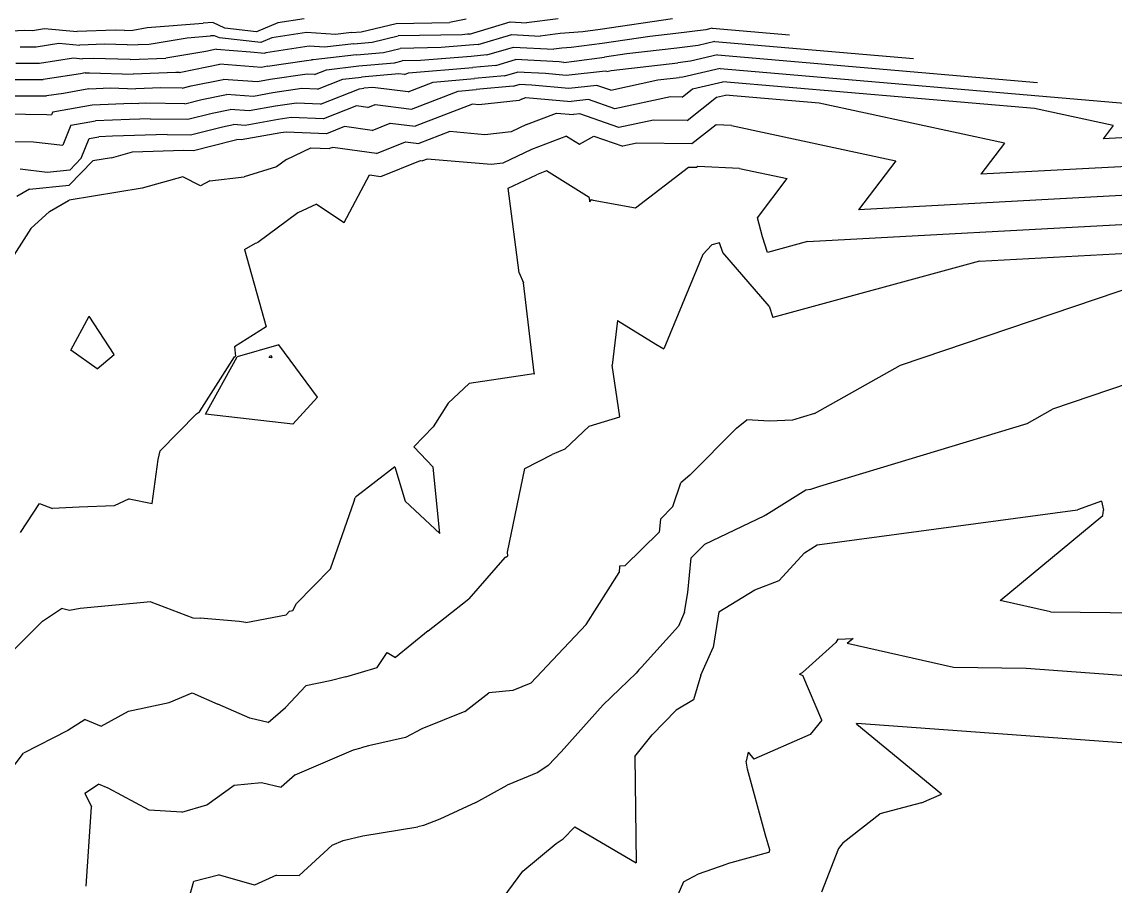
# Model space of a CAD drawing. Header units: metres. Extents: x -1120501 to 1198934, y -4928884 to 66998.
# Drawn here: x -509.7 to -288.2, y -305 to -129.9 of the extents above; entities that cross this region are included whole.
import ezdxf

# ---------------------------------------------------------------- set-up
doc = ezdxf.new("R2010")
doc.units = ezdxf.units.M
doc.layers.add('SURF2CONTOURS', color=7, linetype='Continuous', lineweight=0)

msp = doc.modelspace()

# ---------------------------------------------------------------- linework, layer by layer
at = {"color": 7, "lineweight": 0}
msp.add_circle((-684.64, 190.5), 66807.04, dxfattribs=at)
at = {"layer": 'SURF2CONTOURS', "color": 2, "linetype": 'Continuous', "lineweight": -3}
for p, q in [((-484.32, -131.08, 258.5), (-472.96, -130.17, 258.5)), ((-471.04, -130.06, 258.5), (-472.96, -130.17, 258.5)), ((-468.61, -131.21, 258.5), (-471.04, -130.06, 258.5)), ((-457.82, -130.12, 258.5), (-462.14, -131.91, 258.5)), ((-452.5, -129.29, 258.5), (-457.82, -130.12, 258.5)), ((-419.04, -132.38, 257.5), (-410.8, -129.94, 257.5)), ((-410.8, -129.94, 257.5), (-407.46, -130.13, 257.5)), ((-401.02, -129.31, 257.5), (-407.46, -130.13, 257.5)), ((-516.71, -131.92, 258.5), (-509.19, -131.62, 258.5)), ((-509.19, -131.62, 258.5), (-507.53, -131.63, 258.5)), ((-507.53, -131.63, 258.5), (-505.16, -131.26, 258.5)), ((-505.16, -131.26, 258.5), (-498.5, -131.84, 258.5)), ((-490.72, -131.58, 258.5), (-498.5, -131.84, 258.5)), ((-488.94, -131.64, 258.5), (-490.72, -131.58, 258.5)), ((-488.94, -131.64, 258.5), (-487.24, -131.57, 258.5)), ((-487.24, -131.57, 258.5), (-484.32, -131.08, 258.5)), ((-462.14, -131.91, 258.5), (-468.61, -131.21, 258.5)), ((-438.7, -134.01, 257.5), (-433.48, -132.77, 257.5)), ((-420.52, -132.51, 257.5), (-433.48, -132.77, 257.5)), ((-419.39, -132.41, 257.5), (-420.52, -132.51, 257.5)), ((-419.04, -132.38, 257.5), (-419.39, -132.41, 257.5)), ((-382.49, -132.86, 256.5), (-392.11, -134.28, 256.5)), ((-377.17, -132.24, 256.5), (-382.49, -132.86, 256.5)), ((-371.12, -131.5, 256.5), (-377.17, -132.24, 256.5)), ((-369.8, -131.19, 256.5), (-371.12, -131.5, 256.5)), ((-369.8, -131.19, 256.5), (-354.17, -132.53, 256.5)), ((-451.52, -134.82, 257.5), (-460.26, -136.18, 257.5)), ((-448.42, -135.03, 257.5), (-451.52, -134.82, 257.5)), ((-442.44, -134.35, 257.5), (-448.42, -135.03, 257.5)), ((-442.44, -134.35, 257.5), (-438.7, -134.01, 257.5)), ((-415.48, -136.61, 256.5), (-410.07, -135.01, 256.5)), ((-410.07, -135.01, 256.5), (-401.93, -135.47, 256.5)), ((-398.38, -135.12, 256.5), (-400.27, -135.26, 256.5)), ((-392.11, -134.28, 256.5), (-398.38, -135.12, 256.5)), ((-506.12, -138.28, 257.5), (-499.27, -137.23, 257.5)), ((-499.27, -137.23, 257.5), (-497.44, -137.39, 257.5)), ((-495.29, -137.31, 257.5), (-497.44, -137.39, 257.5)), ((-487.76, -137.56, 257.5), (-495.29, -137.31, 257.5)), ((-487.76, -137.56, 257.5), (-480.56, -137.27, 257.5)), ((-472.44, -135.9, 257.5), (-480.56, -137.27, 257.5)), ((-470.28, -135.46, 257.5), (-472.44, -135.9, 257.5)), ((-470.28, -135.46, 257.5), (-463.36, -135.97, 257.5)), ((-463.36, -135.97, 257.5), (-460.5, -136.28, 257.5)), ((-460.26, -136.18, 257.5), (-460.5, -136.28, 257.5)), ((-418.7, -136.9, 256.5), (-428.94, -137.77, 256.5)), ((-415.48, -136.61, 256.5), (-418.7, -136.9, 256.5)), ((-400.27, -135.26, 256.5), (-401.93, -135.47, 256.5)), ((-368.72, -136.61, 255.5), (-374.21, -137.9, 255.5)), ((-368.72, -136.61, 255.5), (-303.93, -142.19, 255.5)), ((-510.93, -138.27, 257.5), (-506.12, -138.28, 257.5)), ((-448, -139.6, 256.5), (-441.42, -138.85, 256.5)), ((-441.42, -138.85, 256.5), (-434.18, -138.2, 256.5)), ((-434.18, -138.2, 256.5), (-432.67, -137.84, 256.5)), ((-428.94, -137.77, 256.5), (-432.67, -137.84, 256.5)), ((-390.3, -139.8, 255.5), (-376.76, -138.21, 255.5)), ((-374.21, -137.9, 255.5), (-376.76, -138.21, 255.5)), ((-475.38, -142.86, 256.5), (-468.91, -141.56, 256.5)), ((-461.97, -142.07, 256.5), (-468.91, -141.56, 256.5)), ((-459.4, -141.61, 256.5), (-461.97, -142.07, 256.5)), ((-451.92, -140.5, 256.5), (-459.4, -141.61, 256.5)), ((-450.43, -140.56, 256.5), (-451.92, -140.5, 256.5)), ((-450.43, -140.56, 256.5), (-448, -139.6, 256.5)), ((-426.34, -142.1, 255.5), (-418, -141.39, 255.5)), ((-411.92, -140.85, 255.5), (-418, -141.39, 255.5)), ((-411.92, -140.85, 255.5), (-409.34, -140.08, 255.5)), ((-403.62, -140.4, 255.5), (-409.34, -140.08, 255.5)), ((-399.39, -140.77, 255.5), (-403.62, -140.4, 255.5)), ((-391.45, -139.9, 255.5), (-399.39, -140.77, 255.5)), ((-391.19, -139.99, 255.5), (-391.45, -139.9, 255.5)), ((-391.19, -139.99, 255.5), (-390.3, -139.8, 255.5)), ((-496.18, -143.5, 256.5), (-501.31, -144.41, 256.5)), ((-496.18, -143.5, 256.5), (-491.73, -143.31, 256.5)), ((-491.73, -143.31, 256.5), (-486.59, -143.48, 256.5)), ((-481.56, -143.28, 256.5), (-486.59, -143.48, 256.5)), ((-477.23, -143.33, 256.5), (-481.56, -143.28, 256.5)), ((-477.23, -143.33, 256.5), (-475.38, -142.86, 256.5)), ((-449.22, -146.58, 255.5), (-441.3, -143.46, 255.5)), ((-441.3, -143.46, 255.5), (-440.4, -143.36, 255.5)), ((-438.58, -143.19, 255.5), (-440.4, -143.36, 255.5)), ((-431.47, -144.07, 255.5), (-438.58, -143.19, 255.5)), ((-431.47, -144.07, 255.5), (-426.34, -142.1, 255.5)), ((-375.92, -145.14, 254.5), (-373.82, -143.49, 254.5)), ((-373.82, -143.49, 254.5), (-367.65, -142.04, 254.5)), ((-304.54, -147.48, 254.5), (-367.65, -142.04, 254.5)), ((-512.67, -144.92, 256.5), (-504.71, -144.93, 256.5)), ((-501.31, -144.41, 256.5), (-504.71, -144.93, 256.5)), ((-408.96, -145.82, 254.5), (-417.11, -146.72, 254.5)), ((-408.49, -145.6, 254.5), (-408.96, -145.82, 254.5)), ((-408.49, -145.6, 254.5), (-407.59, -145.26, 254.5)), ((-407.59, -145.26, 254.5), (-398.43, -146.05, 254.5)), ((-394.91, -145.66, 254.5), (-398.43, -146.05, 254.5)), ((-389.56, -147.56, 254.5), (-394.91, -145.66, 254.5)), ((-378.3, -145.11, 254.5), (-389.56, -147.56, 254.5)), ((-375.92, -145.14, 254.5), (-378.3, -145.11, 254.5)), ((-476.09, -149.64, 255.5), (-471.17, -148.39, 255.5)), ((-471.17, -148.39, 255.5), (-467.53, -147.66, 255.5)), ((-463.63, -147.95, 255.5), (-467.53, -147.66, 255.5)), ((-458.33, -147.01, 255.5), (-463.63, -147.95, 255.5)), ((-454.06, -146.37, 255.5), (-458.33, -147.01, 255.5)), ((-449.22, -146.58, 255.5), (-454.06, -146.37, 255.5)), ((-418.39, -146.61, 254.5), (-430, -151.07, 254.5)), ((-417.11, -146.72, 254.5), (-418.39, -146.61, 254.5)), ((-288.58, -150.93, 254.5), (-304.54, -147.48, 254.5)), ((-499.78, -150.85, 255.5), (-494.81, -149.97, 255.5)), ((-487.88, -149.67, 255.5), (-494.81, -149.97, 255.5)), ((-483.7, -149.54, 255.5), (-487.88, -149.67, 255.5)), ((-483.7, -149.54, 255.5), (-476.09, -149.64, 255.5)), ((-438.74, -151.92, 254.5), (-435.08, -150.45, 254.5)), ((-435.08, -150.45, 254.5), (-430, -151.07, 254.5)), ((-499.78, -150.85, 255.5), (-501.42, -154.92, 255.5)), ((-457.26, -152.4, 254.5), (-465.29, -153.82, 254.5)), ((-456.19, -152.24, 254.5), (-457.26, -152.4, 254.5)), ((-448.01, -152.6, 254.5), (-456.19, -152.24, 254.5)), ((-444.31, -151.14, 254.5), (-448.01, -152.6, 254.5)), ((-438.74, -151.92, 254.5), (-444.31, -151.14, 254.5)), ((-369, -150.75, 253.5), (-373.93, -154.63, 253.5)), ((-365.94, -150.88, 253.5), (-369, -150.75, 253.5)), ((-365.94, -150.88, 253.5), (-332.61, -158.09, 253.5)), ((-288.58, -150.93, 254.5), (-290.61, -153.6, 254.5)), ((-273.23, -152.67, 254.5), (-290.61, -153.6, 254.5)), ((-512.66, -154.13, 255.5), (-507.36, -154.2, 255.5)), ((-507.36, -154.2, 255.5), (-501.42, -154.92, 255.5)), ((-474.95, -155.95, 254.5), (-466.96, -153.92, 254.5)), ((-466.96, -153.92, 254.5), (-466.16, -153.76, 254.5)), ((-465.29, -153.82, 254.5), (-466.16, -153.76, 254.5)), ((-399.32, -153.1, 253.5), (-406.43, -155.78, 253.5)), ((-399.32, -153.1, 253.5), (-396.73, -154.72, 253.5)), ((-396.73, -154.72, 253.5), (-393.78, -153.05, 253.5)), ((-393.78, -153.05, 253.5), (-387.92, -155.13, 253.5)), ((-385.12, -154.52, 253.5), (-387.92, -155.13, 253.5)), ((-373.93, -154.63, 253.5), (-385.12, -154.52, 253.5)), ((-491.56, -157.44, 254.5), (-487.33, -156.26, 254.5)), ((-487.33, -156.26, 254.5), (-476.89, -155.93, 254.5)), ((-476.89, -155.93, 254.5), (-474.95, -155.95, 254.5)), ((-406.43, -155.78, 253.5), (-412.22, -158.56, 253.5)), ((-495.31, -158.05, 254.5), (-500.1, -163.02, 254.5)), ((-491.56, -157.44, 254.5), (-495.31, -158.05, 254.5)), ((-436.97, -161.25, 253.5), (-428.95, -158.02, 253.5)), ((-428.95, -158.02, 253.5), (-428.53, -158.07, 253.5)), ((-427.57, -157.7, 253.5), (-428.53, -158.07, 253.5)), ((-414.64, -158.83, 253.5), (-427.57, -157.7, 253.5)), ((-412.22, -158.56, 253.5), (-414.64, -158.83, 253.5)), ((-332.61, -158.09, 253.5), (-340.15, -167.98, 253.5)), ((-444.43, -170.55, 253.5), (-439.25, -160.93, 253.5)), ((-439.25, -160.93, 253.5), (-436.97, -161.25, 253.5)), ((-508.17, -163.84, 254.5), (-510.71, -165.33, 254.5)), ((-508.17, -163.84, 254.5), (-500.1, -163.02, 254.5)), ((-275.8, -164.52, 253.5), (-340.15, -167.98, 253.5)), ((-449.99, -166.83, 253.5), (-453.77, -168.6, 253.5)), ((-449.99, -166.83, 253.5), (-444.43, -170.55, 253.5)), ((-453.77, -168.6, 253.5), (-461.88, -174.63, 253.5)), ((-464.59, -176.01, 253.5), (-462.38, -174.73, 253.5)), ((-462.38, -174.73, 253.5), (-462.12, -174.7, 253.5)), ((-461.88, -174.63, 253.5), (-462.12, -174.7, 253.5)), ((-368.32, -174.67, 252.5), (-369.9, -175.12, 252.5)), ((-367.65, -176.61, 252.5), (-368.32, -174.67, 252.5)), ((-464.59, -176.01, 253.5), (-460.2, -191.72, 253.5)), ((-371.74, -177.06, 252.5), (-379.66, -196.17, 252.5)), ((-371.74, -177.06, 252.5), (-369.9, -175.12, 252.5)), ((-358.27, -187.53, 252.5), (-367.65, -176.61, 252.5)), ((-315.65, -178.38, 252.5), (-278.37, -176.37, 252.5)), ((-315.65, -178.38, 252.5), (-357.54, -189.81, 252.5)), ((-358.27, -187.53, 252.5), (-357.54, -189.81, 252.5)), ((-389.03, -190.44, 252.5), (-390.11, -199.5, 252.5)), ((-389.03, -190.44, 252.5), (-381.25, -195.22, 252.5)), ((-460.2, -191.72, 253.5), (-466.63, -195.73, 253.5)), ((-466.63, -195.73, 253.5), (-466.4, -197.65, 253.5)), ((-457.63, -195.33, 253.5), (-466.12, -197.81, 253.5)), ((-449.84, -205.98, 253.5), (-457.63, -195.33, 253.5)), ((-381.25, -195.22, 252.5), (-379.66, -196.17, 252.5)), ((-473.69, -208.9, 253.5), (-466.63, -197.79, 253.5)), ((-472.5, -209.4, 253.5), (-466.12, -197.81, 253.5)), ((-466.63, -197.79, 253.5), (-466.4, -197.65, 253.5)), ((-388.55, -209.92, 252.5), (-390.11, -199.5, 252.5)), ((-285.36, -203.15, 251.5), (-300.84, -208.38, 251.5)), ((-449.84, -205.98, 253.5), (-454.79, -211.41, 253.5)), ((-481.67, -216.8, 253.5), (-474.33, -209.32, 253.5)), ((-474.33, -209.32, 253.5), (-473.69, -208.9, 253.5)), ((-454.79, -211.41, 253.5), (-472.5, -209.4, 253.5)), ((-394.73, -211.84, 252.5), (-388.55, -209.92, 252.5)), ((-306, -211.29, 251.5), (-300.84, -208.38, 251.5)), ((-394.73, -211.84, 252.5), (-399.71, -216.51, 252.5)), ((-348.04, -223.96, 251.5), (-306, -211.29, 251.5)), ((-482.13, -218.57, 253.5), (-481.67, -216.8, 253.5)), ((-399.71, -216.51, 252.5), (-402.26, -217.57, 252.5)), ((-483.29, -227.51, 253.5), (-482.13, -218.57, 253.5)), ((-407.78, -220.4, 252.5), (-402.26, -217.57, 252.5)), ((-411.3, -237.34, 252.5), (-407.78, -220.4, 252.5)), ((-358.99, -229.82, 251.5), (-350.84, -224.75, 251.5)), ((-350.84, -224.75, 251.5), (-349.81, -224.61, 251.5)), ((-349.81, -224.61, 251.5), (-348.04, -223.96, 251.5)), ((-510.01, -233.4, 253.5), (-506.13, -227.48, 253.5)), ((-506.13, -227.48, 253.5), (-503.51, -228.53, 253.5)), ((-491.01, -227.95, 253.5), (-498.1, -228.26, 253.5)), ((-487.99, -226.56, 253.5), (-491.01, -227.95, 253.5)), ((-487.99, -226.56, 253.5), (-483.29, -227.51, 253.5)), ((-498.1, -228.26, 253.5), (-503.51, -228.53, 253.5)), ((-359.26, -229.97, 251.5), (-371.4, -235.78, 251.5)), ((-359.05, -229.89, 251.5), (-359.26, -229.97, 251.5)), ((-358.99, -229.82, 251.5), (-359.05, -229.89, 251.5)), ((-371.4, -235.78, 251.5), (-374.09, -238.53, 251.5)), ((-411.86, -238.42, 252.5), (-419.14, -246.81, 252.5)), ((-411.64, -238.38, 252.5), (-411.86, -238.42, 252.5)), ((-411.64, -238.38, 252.5), (-411.24, -238.07, 252.5)), ((-411.24, -238.07, 252.5), (-411.3, -237.34, 252.5)), ((-374.78, -245.51, 251.5), (-374.09, -238.53, 251.5)), ((-375.41, -249.49, 251.5), (-374.78, -245.51, 251.5)), ((-423.94, -250.58, 252.5), (-419.14, -246.81, 252.5)), ((-375.41, -249.49, 251.5), (-376.67, -252.36, 251.5)), ((-427.35, -253.29, 252.5), (-423.94, -250.58, 252.5)), ((-384.12, -260.63, 251.5), (-376.67, -252.36, 251.5)), ((-427.35, -253.29, 252.5), (-433.97, -258.67, 252.5)), ((-344.77, -255.67, 250.5), (-351.55, -261.73, 250.5)), ((-344.37, -254.99, 250.5), (-344.77, -255.67, 250.5)), ((-344.37, -254.99, 250.5), (-341.24, -254.86, 250.5)), ((-341.24, -254.86, 250.5), (-342.46, -255.86, 250.5)), ((-320.91, -260.75, 250.5), (-342.46, -255.86, 250.5)), ((-437.7, -260.73, 252.5), (-435.67, -257.68, 252.5)), ((-435.67, -257.68, 252.5), (-433.97, -258.67, 252.5)), ((-444.07, -262.63, 252.5), (-437.7, -260.73, 252.5)), ((-384.66, -261.19, 251.5), (-385.21, -261.88, 251.5)), ((-384.66, -261.19, 251.5), (-384.12, -260.63, 251.5)), ((-306.17, -260.93, 250.5), (-320.91, -260.75, 250.5)), ((-278.8, -262.94, 250.5), (-306.17, -260.93, 250.5)), ((-447.24, -263.43, 252.5), (-452.18, -264.44, 252.5)), ((-444.07, -262.63, 252.5), (-447.24, -263.43, 252.5)), ((-385.21, -261.88, 251.5), (-391.92, -268.27, 251.5)), ((-352.15, -262.05, 250.5), (-351.55, -261.73, 250.5)), ((-352.15, -262.05, 250.5), (-351.47, -262.35, 250.5)), ((-347.62, -271.42, 250.5), (-351.47, -262.35, 250.5)), ((-479.89, -267.79, 252.5), (-475.21, -265.85, 252.5)), ((-475.21, -265.85, 252.5), (-470.03, -268.13, 252.5)), ((-456.29, -268.8, 252.5), (-452.18, -264.44, 252.5)), ((-488.14, -269.58, 252.5), (-479.89, -267.79, 252.5)), ((-493.68, -272.6, 252.5), (-488.14, -269.58, 252.5)), ((-463.49, -271.02, 252.5), (-470.03, -268.13, 252.5)), ((-459.79, -271.88, 252.5), (-456.29, -268.8, 252.5)), ((-400.4, -277.79, 251.5), (-391.92, -268.27, 251.5)), ((-496.89, -271.26, 252.5), (-500.43, -273.5, 252.5)), ((-496.89, -271.26, 252.5), (-493.68, -272.6, 252.5)), ((-459.79, -271.88, 252.5), (-463.49, -271.02, 252.5)), ((-347.62, -271.42, 250.5), (-350, -274.33, 250.5)), ((-500.43, -273.5, 252.5), (-509.4, -278.1, 252.5)), ((-350, -274.33, 250.5), (-361.41, -279.28, 250.5)), ((-514.71, -285.1, 252.5), (-509.4, -278.1, 252.5)), ((-403.04, -280.57, 251.5), (-400.4, -277.79, 251.5)), ((-362.52, -277.85, 250.5), (-362.97, -279.68, 250.5)), ((-362.52, -277.85, 250.5), (-361.41, -279.28, 250.5)), ((-403.04, -280.57, 251.5), (-405.15, -282, 251.5)), ((-362.69, -281.34, 250.5), (-362.97, -279.68, 250.5)), ((-359.04, -294.68, 250.5), (-362.69, -281.34, 250.5)), ((-405.15, -282, 251.5), (-411.37, -284.57, 251.5)), ((-417.71, -288.07, 251.5), (-411.37, -284.57, 251.5)), ((-417.71, -288.07, 251.5), (-425, -291.47, 251.5)), ((-425, -291.47, 251.5), (-428.33, -292.72, 251.5)), ((-440.63, -294.81, 251.5), (-429.51, -293.02, 251.5)), ((-428.33, -292.72, 251.5), (-429.51, -293.02, 251.5)), ((-446.82, -296.7, 251.5), (-453.55, -302.87, 251.5)), ((-446.82, -296.7, 251.5), (-444.59, -295.76, 251.5)), ((-444.59, -295.76, 251.5), (-440.63, -294.81, 251.5)), ((-358.16, -297.66, 250.5), (-359.04, -294.68, 250.5)), ((-358.44, -298.23, 250.5), (-366.79, -300.51, 250.5)), ((-358.32, -298.16, 250.5), (-358.44, -298.23, 250.5)), ((-358.24, -298.12, 250.5), (-358.32, -298.16, 250.5)), ((-358.24, -298.12, 250.5), (-358.2, -298.01, 250.5)), ((-358.2, -298.01, 250.5), (-358.16, -297.66, 250.5)), ((-372.62, -302.55, 250.5), (-366.79, -300.51, 250.5)), ((-474.87, -304.04, 251.5), (-469.85, -302.72, 251.5)), ((-462.59, -304.86, 251.5), (-469.85, -302.72, 251.5)), ((-458.13, -302.79, 251.5), (-462.59, -304.86, 251.5)), ((-458.13, -302.79, 251.5), (-453.55, -302.87, 251.5)), ((-375.65, -304.14, 250.5), (-372.62, -302.55, 250.5)), ((-478.06, -315.26, 251.5), (-474.87, -304.04, 251.5)), ((-375.65, -304.14, 250.5), (-378.29, -310.15, 250.5))]:
    msp.add_line(p, q, dxfattribs=at)
at = {"layer": 'SURF2CONTOURS', "color": 4, "linetype": 'Continuous', "lineweight": -3}
for p, q in [((-440.96, -131.91, 258), (-433.89, -130.23, 258)), ((-433.89, -130.23, 258), (-423.07, -130.02, 258)), ((-419.68, -129.4, 258), (-423.07, -130.02, 258)), ((-377.87, -129.31, 257), (-392.55, -131.48, 257)), ((-476.25, -133.13, 258), (-471.51, -132.75, 258)), ((-470.71, -132.71, 258), (-471.51, -132.75, 258)), ((-469.7, -133.18, 258), (-470.71, -132.71, 258)), ((-452.01, -132.05, 258), (-459.04, -133.15, 258)), ((-446.13, -132.46, 258), (-452.01, -132.05, 258)), ((-442.95, -132.09, 258), (-446.13, -132.46, 258)), ((-442.95, -132.09, 258), (-440.96, -131.91, 258)), ((-417.26, -134.5, 257), (-410.43, -132.48, 257)), ((-410.43, -132.48, 257), (-404.7, -132.8, 257)), ((-400.65, -132.28, 257), (-404.7, -132.8, 257)), ((-396.03, -131.95, 257), (-400.65, -132.28, 257)), ((-392.55, -131.48, 257), (-396.03, -131.95, 257)), ((-510.06, -134.95, 258), (-506.82, -134.95, 258)), ((-506.82, -134.95, 258), (-502.22, -134.24, 258)), ((-502.22, -134.24, 258), (-497.97, -134.61, 258)), ((-493, -134.45, 258), (-497.97, -134.61, 258)), ((-488.35, -134.6, 258), (-493, -134.45, 258)), ((-488.35, -134.6, 258), (-483.9, -134.42, 258)), ((-483.9, -134.42, 258), (-476.25, -133.13, 258)), ((-461.32, -134.1, 258), (-469.7, -133.18, 258)), ((-459.04, -133.15, 258), (-461.32, -134.1, 258)), ((-424.73, -135.14, 257), (-433.08, -135.31, 257)), ((-419.04, -134.66, 257), (-424.73, -135.14, 257)), ((-417.26, -134.5, 257), (-419.04, -134.66, 257)), ((-372.67, -134.7, 256), (-376.96, -135.23, 256)), ((-369.26, -133.9, 256), (-372.67, -134.7, 256)), ((-369.26, -133.9, 256), (-329.05, -137.36, 256)), ((-441.93, -136.6, 257), (-450.71, -137.6, 257)), ((-441.93, -136.6, 257), (-436.44, -136.1, 257)), ((-436.44, -136.1, 257), (-433.08, -135.31, 257)), ((-397.79, -137.9, 256), (-391.67, -137.09, 256)), ((-387.12, -136.41, 256), (-391.67, -137.09, 256)), ((-376.96, -135.23, 256), (-387.12, -136.41, 256)), ((-477.48, -140.1, 257), (-469.59, -138.51, 257)), ((-461.13, -139.13, 257), (-469.59, -138.51, 257)), ((-459.93, -138.92, 257), (-461.13, -139.13, 257)), ((-459.93, -138.92, 257), (-452.03, -137.74, 257)), ((-452.03, -137.74, 257), (-451.03, -137.58, 257)), ((-450.71, -137.6, 257), (-451.03, -137.58, 257)), ((-431.38, -140.25, 256), (-418.35, -139.15, 256)), ((-413.7, -138.73, 256), (-418.35, -139.15, 256)), ((-413.7, -138.73, 256), (-409.7, -137.55, 256)), ((-400.86, -138.04, 256), (-409.7, -137.55, 256)), ((-399.86, -138.13, 256), (-400.86, -138.04, 256)), ((-399.86, -138.13, 256), (-397.79, -137.9, 256)), ((-368.19, -139.33, 255), (-375.75, -141.1, 255)), ((-368.19, -139.33, 255), (-278.81, -147.02, 255)), ((-511.8, -141.6, 257), (-505.41, -141.61, 257)), ((-497.85, -140.44, 257), (-505.41, -141.61, 257)), ((-496.87, -140.27, 257), (-497.85, -140.44, 257)), ((-496.87, -140.27, 257), (-496.01, -140.23, 257)), ((-496.01, -140.23, 257), (-487.18, -140.52, 257)), ((-478.55, -140.17, 257), (-487.18, -140.52, 257)), ((-477.8, -140.18, 257), (-478.55, -140.17, 257)), ((-477.8, -140.18, 257), (-477.48, -140.1, 257)), ((-449.83, -143.57, 256), (-444.65, -141.53, 256)), ((-444.65, -141.53, 256), (-440.91, -141.1, 256)), ((-433.35, -140.42, 256), (-440.91, -141.1, 256)), ((-432.21, -140.56, 256), (-433.35, -140.42, 256)), ((-432.21, -140.56, 256), (-431.38, -140.25, 256)), ((-390.37, -143.77, 255), (-380.81, -141.69, 255)), ((-380.81, -141.69, 255), (-376.55, -141.2, 255)), ((-375.75, -141.1, 255), (-376.55, -141.2, 255)), ((-452.99, -143.43, 256), (-458.86, -144.31, 256)), ((-449.83, -143.57, 256), (-452.99, -143.43, 256)), ((-430.74, -147.57, 255), (-421.31, -143.94, 255)), ((-421.31, -143.94, 255), (-417.65, -143.63, 255)), ((-410.14, -142.96, 255), (-417.65, -143.63, 255)), ((-410.14, -142.96, 255), (-408.97, -142.62, 255)), ((-406.39, -142.76, 255), (-408.97, -142.62, 255)), ((-398.91, -143.41, 255), (-406.39, -142.76, 255)), ((-393.18, -142.78, 255), (-398.91, -143.41, 255)), ((-390.37, -143.77, 255), (-393.18, -142.78, 255)), ((-476.66, -146.49, 256), (-473.27, -145.63, 256)), ((-473.27, -145.63, 256), (-468.22, -144.61, 256)), ((-462.8, -145.01, 256), (-468.22, -144.61, 256)), ((-458.86, -144.31, 256), (-462.8, -145.01, 256)), ((-374.93, -149.89, 254), (-368.97, -145.19, 254)), ((-368.97, -145.19, 254), (-367.11, -144.76, 254)), ((-348.13, -146.39, 254), (-367.11, -144.76, 254)), ((-503.45, -148.15, 256), (-503.71, -148.78, 256)), ((-503.45, -148.15, 256), (-495.49, -146.73, 256)), ((-495.49, -146.73, 256), (-487.45, -146.39, 256)), ((-487.45, -146.39, 256), (-486, -146.44, 256)), ((-484.58, -146.38, 256), (-486, -146.44, 256)), ((-476.66, -146.49, 256), (-484.58, -146.38, 256)), ((-441.89, -146.94, 255), (-448.61, -149.59, 255)), ((-439.63, -147.26, 255), (-441.89, -146.94, 255)), ((-439.63, -147.26, 255), (-438.14, -146.66, 255)), ((-438.14, -146.66, 255), (-430.74, -147.57, 255)), ((-407.46, -150.69, 254), (-401.37, -148.39, 254)), ((-401.37, -148.39, 254), (-397.95, -148.69, 254)), ((-310.59, -154.51, 254), (-348.13, -146.39, 254)), ((-513.33, -148.56, 256), (-504.63, -148.67, 256)), ((-504.63, -148.67, 256), (-503.71, -148.78, 256)), ((-457.8, -149.7, 255), (-464.46, -150.89, 255)), ((-455.12, -149.3, 255), (-457.8, -149.7, 255)), ((-448.61, -149.59, 255), (-455.12, -149.3, 255)), ((-396.64, -148.55, 254), (-397.95, -148.69, 254)), ((-388.74, -151.34, 254), (-396.64, -148.55, 254)), ((-381.71, -149.82, 254), (-388.74, -151.34, 254)), ((-374.93, -149.89, 254), (-381.71, -149.82, 254)), ((-480.3, -152.73, 255), (-491.37, -153.08, 255)), ((-480.3, -152.73, 255), (-475.52, -152.8, 255)), ((-475.52, -152.8, 255), (-469.07, -151.16, 255)), ((-469.07, -151.16, 255), (-466.85, -150.71, 255)), ((-464.46, -150.89, 255), (-466.85, -150.71, 255)), ((-422.98, -152.15, 254), (-429.27, -154.57, 254)), ((-415.87, -152.77, 254), (-422.98, -152.15, 254)), ((-410.59, -152.19, 254), (-415.87, -152.77, 254)), ((-407.46, -150.69, 254), (-410.59, -152.19, 254)), ((-497.72, -157.56, 255), (-496.1, -153.55, 255)), ((-496.1, -153.55, 255), (-494.12, -153.2, 255)), ((-491.37, -153.08, 255), (-494.12, -153.2, 255)), ((-437.86, -156.59, 254), (-432.01, -154.23, 254)), ((-432.01, -154.23, 254), (-429.27, -154.57, 254)), ((-310.59, -154.51, 254), (-315.38, -160.79, 254)), ((-456.12, -157.79, 254), (-451.13, -155.44, 254)), ((-451.13, -155.44, 254), (-447.4, -155.6, 254)), ((-446.73, -155.34, 254), (-447.4, -155.6, 254)), ((-437.86, -156.59, 254), (-446.73, -155.34, 254)), ((-500.01, -159.94, 255), (-497.72, -157.56, 255)), ((-458.15, -159.29, 254), (-464.67, -161.29, 254)), ((-456.12, -157.79, 254), (-458.15, -159.29, 254)), ((-385.34, -167.61, 253), (-374.64, -159.37, 253)), ((-374.64, -159.37, 253), (-372.94, -159.38, 253)), ((-372.72, -159.21, 253), (-372.94, -159.38, 253)), ((-364.28, -159.59, 253), (-372.72, -159.21, 253)), ((-274.52, -158.59, 254), (-315.38, -160.79, 254)), ((-504.58, -160.41, 255), (-510.08, -159.74, 255)), ((-500.01, -159.94, 255), (-504.58, -160.41, 255)), ((-477.09, -161.31, 254), (-485.36, -163.63, 254)), ((-473.49, -163.16, 254), (-477.09, -161.31, 254)), ((-471.64, -162.09, 254), (-464.67, -161.29, 254)), ((-411.15, -163.64, 253), (-405.4, -160.88, 253)), ((-403.4, -160.12, 253), (-405.4, -160.88, 253)), ((-394.73, -165.53, 253), (-403.4, -160.12, 253)), ((-364.28, -159.59, 253), (-354.63, -161.68, 253)), ((-360.67, -169.6, 253), (-354.63, -161.68, 253)), ((-485.36, -163.63, 254), (-500.12, -166.03, 254)), ((-471.64, -162.09, 254), (-473.49, -163.16, 254)), ((-408.91, -180.79, 253), (-411.15, -163.64, 253)), ((-504.14, -168.36, 254), (-500.29, -166.11, 254)), ((-500.29, -166.11, 254), (-500.18, -166.09, 254)), ((-500.12, -166.03, 254), (-500.18, -166.09, 254)), ((-394.73, -165.53, 253), (-394.71, -166.37, 253)), ((-394.35, -165.89, 253), (-394.71, -166.37, 253)), ((-394.35, -165.89, 253), (-393.94, -166.04, 253)), ((-393.94, -166.04, 253), (-385.34, -167.61, 253)), ((-507.9, -171.79, 254), (-504.14, -168.36, 254)), ((-359.65, -173.5, 253), (-360.67, -169.6, 253)), ((-350.49, -174.39, 253), (-277.09, -170.45, 253)), ((-507.9, -171.79, 254), (-512.75, -179.39, 254)), ((-358.65, -176.62, 253), (-359.65, -173.5, 253)), ((-350.49, -174.39, 253), (-358.65, -176.62, 253)), ((-408.91, -180.79, 253), (-408.06, -182.79, 253)), ((-405.88, -201.05, 253), (-408.06, -182.79, 253)), ((-331.65, -199.45, 252), (-282.57, -182.84, 252)), ((-499.79, -196.45, 254), (-496.11, -189.54, 254)), ((-491.01, -197.3, 254), (-496.11, -189.54, 254)), ((-494.48, -200.22, 254), (-499.79, -196.45, 254)), ((-494.48, -200.22, 254), (-491.01, -197.3, 254)), ((-459.6, -197.94, 254), (-459.44, -197.65, 254)), ((-459.15, -197.99, 254), (-459.6, -197.94, 254)), ((-459.22, -197.58, 254), (-459.44, -197.65, 254)), ((-459.02, -197.85, 254), (-459.22, -197.58, 254)), ((-459.02, -197.85, 254), (-459.15, -197.99, 254)), ((-405.95, -201.25, 253), (-419.07, -203.21, 253)), ((-405.91, -201.23, 253), (-405.95, -201.25, 253)), ((-405.91, -201.23, 253), (-405.85, -201.2, 253)), ((-405.85, -201.2, 253), (-405.88, -201.05, 253)), ((-349.07, -209.25, 252), (-331.65, -199.45, 252)), ((-419.07, -203.21, 253), (-423.31, -207.16, 253)), ((-423.31, -207.16, 253), (-426.35, -211.94, 253)), ((-349.07, -209.25, 252), (-353.58, -210.61, 252)), ((-430.28, -216.05, 253), (-426.35, -211.94, 253)), ((-374.34, -221.77, 252), (-364.92, -212.22, 252)), ((-364.92, -212.22, 252), (-362.78, -210.54, 252)), ((-358.2, -210.81, 252), (-362.78, -210.54, 252)), ((-353.58, -210.61, 252), (-358.2, -210.81, 252)), ((-430.28, -216.05, 253), (-426.35, -220.13, 253)), ((-434.12, -220.08, 253), (-441.86, -226.03, 253)), ((-434.12, -220.08, 253), (-432.06, -227.03, 253)), ((-424.99, -233.56, 253), (-426.35, -220.13, 253)), ((-377.79, -228.1, 252), (-376.19, -223.31, 252)), ((-374.34, -221.77, 252), (-376.19, -223.31, 252)), ((-447.17, -240.71, 253), (-442.35, -227.03, 253)), ((-442.35, -227.03, 253), (-442.18, -226.31, 253)), ((-442.13, -226.25, 253), (-442.18, -226.31, 253)), ((-442.06, -226.15, 253), (-442.13, -226.25, 253)), ((-441.86, -226.03, 253), (-442.06, -226.15, 253)), ((-424.99, -233.56, 253), (-432.06, -227.03, 253)), ((-380.32, -230.68, 252), (-377.79, -228.1, 252)), ((-290.91, -227, 251), (-295.77, -228.76, 251)), ((-290.91, -227, 251), (-290.53, -228.83, 251)), ((-348.58, -235.9, 251), (-295.77, -228.76, 251)), ((-311.47, -247.12, 251), (-290.7, -229.96, 251)), ((-290.7, -229.96, 251), (-290.53, -228.83, 251)), ((-380.32, -230.68, 252), (-380.58, -233.34, 252)), ((-380.58, -233.34, 252), (-387.56, -240.1, 252)), ((-351.1, -237.47, 251), (-348.58, -235.9, 251)), ((-351.1, -237.47, 251), (-356.23, -243.08, 251)), ((-454.09, -247.76, 253), (-447.17, -240.71, 253)), ((-395.38, -252, 252), (-388.66, -241.45, 252)), ((-388.62, -240.17, 252), (-388.66, -241.45, 252)), ((-387.56, -240.1, 252), (-388.62, -240.17, 252)), ((-361.19, -244.99, 251), (-356.23, -243.08, 251)), ((-368.51, -249.48, 251), (-361.19, -244.99, 251)), ((-483.56, -247.43, 253), (-497.92, -248.79, 253)), ((-483.56, -247.43, 253), (-475.05, -250.69, 253)), ((-454.81, -249.17, 253), (-454.09, -247.76, 253)), ((-301.28, -249.43, 251), (-311.47, -247.12, 251)), ((-505.55, -251.37, 253), (-501.67, -248.79, 253)), ((-500.09, -249.19, 253), (-501.67, -248.79, 253)), ((-497.92, -248.79, 253), (-500.09, -249.19, 253)), ((-464.33, -251.58, 253), (-456.19, -250.03, 253)), ((-455.51, -249.31, 253), (-456.19, -250.03, 253)), ((-455.51, -249.31, 253), (-454.81, -249.17, 253)), ((-368.51, -249.48, 251), (-369.64, -256.69, 251)), ((-301.28, -249.43, 251), (-278.43, -249.71, 251)), ((-513.4, -259.16, 253), (-505.55, -251.37, 253)), ((-475.05, -250.69, 253), (-473.59, -250.73, 253)), ((-465.68, -251.44, 253), (-473.59, -250.73, 253)), ((-464.33, -251.58, 253), (-465.68, -251.44, 253)), ((-401.03, -258.05, 252), (-395.38, -252, 252)), ((-372.11, -262.31, 251), (-369.64, -256.69, 251)), ((-406.57, -263.9, 252), (-401.03, -258.05, 252)), ((-372.11, -262.31, 251), (-373.59, -267.31, 251)), ((-410.26, -265.37, 252), (-415.12, -265.85, 252)), ((-406.57, -263.9, 252), (-410.26, -265.37, 252)), ((-419.92, -269.61, 252), (-415.12, -265.85, 252)), ((-373.59, -267.31, 251), (-377.1, -269.35, 251)), ((-419.92, -269.61, 252), (-428.69, -273.15, 252)), ((-377.1, -269.35, 251), (-381.99, -274.37, 251)), ((-340.6, -272.11, 250), (-340.58, -272.08, 250)), ((-340.52, -272.26, 250), (-340.6, -272.11, 250)), ((-340.57, -272.05, 250), (-340.59, -272.06, 250)), ((-340.59, -272.06, 250), (-340.58, -272.08, 250)), ((-340.57, -272.05, 250), (-340.53, -272.06, 250)), ((-340.5, -272.06, 250), (-340.53, -272.06, 250)), ((-323.33, -286.38, 250), (-340.52, -272.26, 250)), ((-280.39, -276.48, 250), (-340.5, -272.06, 250)), ((-428.69, -273.15, 252), (-431.99, -274.88, 252)), ((-385.49, -278.73, 251), (-381.99, -274.37, 251)), ((-439.5, -276.57, 252), (-440.93, -277, 252)), ((-431.99, -274.88, 252), (-439.5, -276.57, 252)), ((-454.36, -282.48, 252), (-442.5, -277.39, 252)), ((-442.5, -277.39, 252), (-440.93, -277, 252)), ((-385.49, -278.73, 251), (-385.25, -300.32, 251)), ((-454.36, -282.48, 252), (-457.2, -284.98, 252)), ((-496.99, -286.17, 252), (-494.16, -284.38, 252)), ((-492.22, -285.19, 252), (-494.16, -284.38, 252)), ((-483.91, -289.64, 252), (-492.22, -285.19, 252)), ((-472.26, -288.52, 252), (-466.69, -284.54, 252)), ((-466.69, -284.54, 252), (-461.15, -284.06, 252)), ((-461.15, -284.06, 252), (-457.2, -284.98, 252)), ((-496.99, -286.17, 252), (-495.58, -288.93, 252)), ((-327.41, -288.14, 250), (-323.33, -286.38, 250)), ((-496.72, -305.02, 252), (-495.58, -288.93, 252)), ((-477.29, -290.06, 252), (-483.91, -289.64, 252)), ((-477.29, -290.06, 252), (-472.26, -288.52, 252)), ((-327.41, -288.14, 250), (-335.83, -290.35, 250)), ((-343.3, -296.15, 250), (-335.83, -290.35, 250)), ((-397.68, -292.99, 251), (-400.01, -295.43, 251)), ((-397.68, -292.99, 251), (-385.25, -300.32, 251)), ((-408.21, -301.98, 251), (-401.46, -296.41, 251)), ((-401.46, -296.41, 251), (-400.01, -295.43, 251)), ((-343.3, -296.15, 250), (-344.24, -297.38, 250)), ((-344.24, -297.38, 250), (-347.66, -306.25, 250)), ((-413.1, -308.71, 251), (-408.21, -301.98, 251))]:
    msp.add_line(p, q, dxfattribs=at)

doc.saveas('drawing.dxf')
